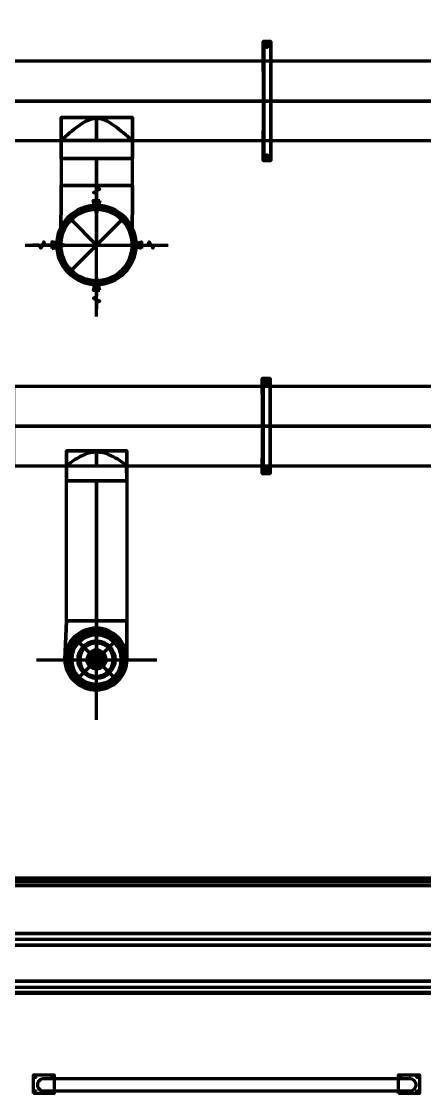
# Model space of a CAD drawing. Extents: x 0 to 1153, y 0 to 816.
# Drawn here: x 544.09 to 560.53, y 437.61 to 481.31 of the extents above; entities that cross this region are included whole.
import ezdxf

# ---------------------------------------------------------------- set-up
doc = ezdxf.new("R2010")
doc.units = 0
doc.header["$MEASUREMENT"] = 0
for name, color, linetype in [('Arch', 7, 'Continuous'), ('Hatch', 7, 'Continuous'), ('HVAC', 7, 'Continuous')]:
    doc.layers.add(name, color=color, linetype=linetype)

msp = doc.modelspace()

# ---------------------------------------------------------------- linework, layer by layer
at = {"layer": 'Arch', "color": 11, "linetype": 'Continuous', "lineweight": 211}
for points in [[(547.158, 474.017), (547.158, 474.282), (547.031, 474.345), (547.285, 474.472), (547.158, 474.536), (547.158, 474.8)], [(545.327, 472.197), (545.073, 472.197), (545.01, 472.324), (544.883, 472.07), (544.809, 472.197), (544.555, 472.197)], [(548.989, 472.197), (549.243, 472.197), (549.307, 472.324), (549.444, 472.07), (549.508, 472.197), (549.762, 472.197)], [(547.158, 470.366), (547.158, 470.112), (547.031, 470.038), (547.285, 469.911), (547.158, 469.847), (547.158, 469.593)]]:
    msp.add_lwpolyline(points, dxfattribs=at)
for points in [[(547.296, 474.017), (547.158, 473.509), (547.021, 474.017)], [(545.327, 472.059), (545.846, 472.197), (545.327, 472.334)], [(548.989, 472.059), (548.471, 472.197), (548.989, 472.334)], [(547.296, 470.366), (547.158, 470.884), (547.021, 470.366)], [(544.587, 437.61), (544.587, 438.372), (545.433, 438.372), (545.433, 437.61)], [(559.467, 437.61), (559.467, 438.372), (560.313, 438.372), (560.313, 437.61)], [(545.023, 437.706), (544.968, 437.71), (544.915, 437.726), (544.867, 437.752), (544.825, 437.788), (544.792, 437.833), (544.769, 437.884), (544.757, 437.937), (544.757, 437.992), (544.769, 438.046), (544.792, 438.097), (544.825, 438.142), (544.867, 438.178), (544.915, 438.204), (544.968, 438.22), (545.021, 438.224), (559.953, 438.22), (560.006, 438.204), (560.054, 438.178), (560.096, 438.142), (560.129, 438.097), (560.152, 438.046), (560.164, 437.992), (560.164, 437.937), (560.152, 437.884), (560.129, 437.833), (560.096, 437.788), (560.054, 437.752), (560.006, 437.726), (559.953, 437.71), (559.922, 437.705)], [(559.898, 438.224), (559.953, 438.22)]]:
    msp.add_lwpolyline(points, close=True, dxfattribs=at)
for centre, radius in [((544.655, 438.303), 0.0371), ((545.343, 438.303), 0.0371), ((559.546, 438.303), 0.0371), ((560.234, 438.303), 0.037), ((544.655, 437.69), 0.0371), ((545.343, 437.69), 0.0371), ((559.546, 437.69), 0.0371), ((560.234, 437.69), 0.037)]:
    msp.add_circle(centre, radius, dxfattribs=at)
at = {"layer": 'Hatch', "color": 5, "linetype": 'Continuous', "lineweight": 211}
for p, q in [((579.289, 446.236), (520.319, 446.236)), ((670.93, 443.897), (504.635, 443.897)), ((504.635, 441.949), (588.539, 441.949))]:
    msp.add_line(p, q, dxfattribs=at)
for points in [[(504.148, 541.327), (504.148, 441.706), (504.635, 441.706), (504.158, 441.706), (504.635, 441.706), (588.539, 441.706), (588.539, 442.193), (588.539, 441.727), (588.539, 442.193), (588.539, 441.706), (504.635, 441.706), (504.148, 441.706), (504.148, 541.327)], [(520.319, 446.394), (579.289, 446.394)], [(579.289, 446.384), (520.319, 446.384), (579.289, 446.394), (520.319, 446.394)], [(579.289, 446.077), (520.319, 446.077), (579.289, 446.087), (520.319, 446.087), (579.289, 446.077)], [(504.635, 441.727), (588.539, 441.727), (504.635, 441.727)]]:
    msp.add_lwpolyline(points, dxfattribs=at)
for points in [[(670.93, 444.14), (671.622, 444.141), (671.678, 444.146), (671.733, 444.158), (671.787, 444.177), (671.837, 444.201), (671.9, 444.243), (671.958, 444.266), (671.913, 444.227), (671.865, 444.193), (671.813, 444.165), (671.758, 444.144), (671.701, 444.129), (671.642, 444.121), (671.622, 444.119), (671.608, 444.14), (670.93, 444.119), (671.608, 444.119), (670.93, 444.14), (670.93, 443.653), (670.93, 444.14), (504.635, 444.14), (670.93, 444.14), (504.635, 444.14)], [(504.635, 443.664), (670.93, 443.664), (504.635, 443.653), (504.635, 444.14), (504.635, 443.664), (504.635, 444.14), (504.635, 443.653), (670.93, 443.653), (670.93, 444.14), (670.93, 443.664), (670.93, 444.14), (670.93, 443.653)], [(504.635, 442.193), (588.539, 442.193), (504.635, 442.193), (588.539, 442.193), (504.635, 442.193), (504.635, 441.727), (504.635, 442.193), (504.635, 441.706)]]:
    msp.add_lwpolyline(points, close=True, dxfattribs=at)
at = {"layer": 'HVAC', "color": 6, "linetype": 'Continuous', "lineweight": 211}
for p, q in [((545.899, 476.631), (545.857, 476.599)), ((547.158, 469.286), (547.158, 475.107)), ((548.185, 473.223), (546.132, 471.17)), ((544.248, 472.197), (550.069, 472.197)), ((547.158, 452.84), (547.158, 457.75)), ((546.29, 456.163), (548.026, 454.427)), ((548.026, 456.163), (546.29, 454.427)), ((544.703, 455.295), (549.614, 455.295))]:
    msp.add_line(p, q, dxfattribs=at)
for points in [[(553.974, 480.494), (553.974, 475.647), (553.942, 480.494), (554.26, 480.494), (553.942, 480.494), (553.942, 475.647), (554.26, 475.647), (553.942, 475.647)], [(545.708, 475.731), (547.158, 475.731), (548.619, 475.731), (545.708, 475.731), (547.158, 475.731), (548.619, 475.731), (545.708, 475.731), (547.158, 475.731), (548.619, 475.731), (545.708, 475.731), (548.619, 475.731)], [(545.708, 474.62), (548.619, 474.62), (545.708, 474.62), (548.619, 474.62), (545.708, 474.62), (548.619, 474.62), (545.708, 474.62), (548.619, 474.62)], [(553.953, 466.757), (553.953, 462.883), (553.911, 466.757), (554.228, 466.757), (553.911, 466.757), (553.911, 462.883), (554.228, 462.883), (553.911, 462.883)], [(547.158, 462.587), (548.386, 462.587), (545.931, 462.587), (547.158, 462.587), (548.386, 462.587), (545.931, 462.587), (547.158, 462.587), (548.386, 462.587), (545.931, 462.587), (547.158, 462.587), (548.386, 462.587), (548.375, 463.211), (548.291, 463.275), (548.238, 463.317), (548.174, 463.359), (548.1, 463.412), (548.026, 463.465), (547.931, 463.518), (547.846, 463.571), (547.74, 463.613), (547.635, 463.666), (547.529, 463.709), (547.412, 463.741), (547.285, 463.762), (547.222, 463.762), (547.158, 463.815), (548.386, 463.815), (547.158, 463.815), (548.386, 463.815), (548.386, 463.201), (548.386, 462.587), (545.931, 462.587), (547.158, 462.587), (547.158, 456.882)], [(546.947, 455.3), (546.957, 455.366), (546.986, 455.422), (547.044, 455.476), (547.103, 455.501), (547.17, 455.506), (547.233, 455.49), (547.287, 455.457), (547.336, 455.395), (547.357, 455.334), (547.359, 455.317), (547.336, 455.395), (547.287, 455.457), (547.233, 455.49), (547.17, 455.506), (547.103, 455.501), (547.044, 455.476), (546.986, 455.422), (546.957, 455.366), (546.936, 455.3), (546.942, 455.352), (546.96, 455.4), (546.988, 455.441), (547.039, 455.485), (547.084, 455.506), (547.135, 455.517), (547.188, 455.514), (547.237, 455.5), (547.281, 455.475), (547.328, 455.428), (547.353, 455.385), (547.367, 455.335), (547.369, 455.318), (547.349, 455.235), (547.32, 455.178), (547.262, 455.125), (547.203, 455.1), (547.136, 455.095), (547.073, 455.11), (547.019, 455.144), (546.97, 455.205), (546.949, 455.267), (546.947, 455.283), (546.97, 455.205), (547.019, 455.144), (547.073, 455.11), (547.136, 455.095), (547.203, 455.1), (547.262, 455.125), (547.32, 455.178), (547.349, 455.235), (547.37, 455.3), (547.364, 455.248), (547.346, 455.201), (547.318, 455.159), (547.267, 455.116), (547.222, 455.094), (547.171, 455.084), (547.118, 455.086), (547.069, 455.1), (547.025, 455.125), (546.978, 455.172), (546.953, 455.216), (546.936, 455.3)], [(547.042, 455.3), (547.054, 455.351), (547.087, 455.39), (547.135, 455.41), (547.188, 455.406), (547.232, 455.379), (547.258, 455.335), (547.263, 455.282), (547.243, 455.235), (547.196, 455.198), (547.144, 455.19), (547.087, 455.211), (547.054, 455.249), (547.042, 455.291), (547.048, 455.265), (547.087, 455.211), (547.144, 455.19), (547.196, 455.198), (547.252, 455.249), (547.264, 455.3), (547.252, 455.249), (547.219, 455.211), (547.171, 455.191), (547.118, 455.195), (547.074, 455.222), (547.048, 455.265), (547.043, 455.318), (547.063, 455.366), (547.11, 455.403), (547.162, 455.411), (547.219, 455.39), (547.252, 455.351), (547.264, 455.309), (547.258, 455.335), (547.219, 455.39), (547.162, 455.411), (547.11, 455.403), (547.054, 455.351), (547.042, 455.3), (547.054, 455.351), (547.087, 455.39), (547.135, 455.41), (547.188, 455.406), (547.232, 455.379), (547.258, 455.335), (547.263, 455.282), (547.243, 455.235), (547.204, 455.202), (547.153, 455.189), (547.102, 455.202), (547.063, 455.235), (547.043, 455.282), (547.048, 455.335), (547.074, 455.379), (547.118, 455.406), (547.171, 455.41), (547.219, 455.39), (547.252, 455.351), (547.264, 455.3), (547.252, 455.249), (547.219, 455.211), (547.171, 455.191), (547.118, 455.195), (547.074, 455.222), (547.042, 455.3)]]:
    msp.add_lwpolyline(points, close=True, dxfattribs=at)
for points in [[(554.048, 480.303), (554.11, 480.375), (554.048, 480.303), (554.11, 480.375), (554.048, 480.303), (554.11, 480.375), (554.154, 480.303), (554.11, 480.375), (554.048, 480.303), (554.101, 480.272), (554.154, 480.303), (554.11, 480.375), (554.048, 480.303), (554.101, 480.272), (554.154, 480.303), (554.11, 480.375), (554.048, 480.303), (554.101, 480.272), (554.154, 480.303), (554.11, 480.375), (554.048, 480.303), (554.101, 480.272), (554.154, 480.303), (554.11, 480.375), (554.048, 480.303), (554.101, 480.272), (554.154, 480.303), (554.11, 480.375), (554.048, 480.303), (554.101, 480.272), (554.154, 480.303), (554.11, 480.375), (554.048, 480.303), (554.101, 480.272)], [(554.26, 475.647), (554.26, 480.494), (554.26, 475.647)], [(616.31, 480.176), (568.24, 480.176), (564.367, 479.69), (517.155, 479.69)], [(517.155, 476.462), (517.155, 479.69), (517.155, 476.462), (564.367, 476.462), (568.24, 475.975), (616.31, 475.975)], [(517.155, 478.07), (564.367, 478.07), (517.155, 478.07)], [(547.158, 477.404), (547.158, 476.462), (547.158, 477.404)], [(545.708, 476.462), (545.751, 476.504), (545.74, 476.483)], [(547.158, 474.62), (547.158, 475.731), (547.158, 474.62), (547.158, 472.197), (546.132, 473.223)], [(554.048, 475.774), (554.11, 475.845), (554.048, 475.774), (554.11, 475.845), (554.048, 475.774), (554.11, 475.845), (554.154, 475.774), (554.11, 475.845), (554.048, 475.774), (554.101, 475.742), (554.154, 475.774), (554.11, 475.845), (554.048, 475.774), (554.101, 475.742), (554.154, 475.774), (554.11, 475.845), (554.048, 475.774), (554.101, 475.742), (554.154, 475.774), (554.11, 475.845), (554.048, 475.774), (554.101, 475.742), (554.154, 475.774), (554.11, 475.845), (554.048, 475.774), (554.101, 475.742), (554.154, 475.774), (554.11, 475.845), (554.048, 475.774), (554.101, 475.742), (554.154, 475.774), (554.11, 475.845), (554.048, 475.774), (554.101, 475.742)], [(547.158, 472.197), (547.158, 472.197), (547.158, 472.197)], [(517.387, 463.529), (517.387, 466.111), (517.387, 463.529), (539.888, 463.529), (543.772, 463.201), (575.712, 463.201), (575.712, 466.439), (543.772, 466.439), (539.888, 466.111), (517.387, 466.111)], [(539.888, 464.82), (539.888, 466.111), (539.888, 464.82), (539.888, 463.529), (539.888, 464.82), (543.772, 464.82), (543.772, 463.201), (543.772, 466.439), (543.772, 464.82), (543.772, 466.439), (543.772, 463.201), (543.772, 464.82), (575.712, 464.82), (543.772, 464.82)], [(554.016, 466.566), (554.078, 466.637), (554.016, 466.566), (554.078, 466.637), (554.016, 466.566), (554.078, 466.637), (554.122, 466.566), (554.078, 466.637), (554.016, 466.566), (554.069, 466.534), (554.122, 466.566), (554.078, 466.637), (554.016, 466.566), (554.069, 466.534), (554.122, 466.566), (554.078, 466.637), (554.016, 466.566), (554.069, 466.534), (554.122, 466.566), (554.078, 466.637), (554.016, 466.566), (554.069, 466.534), (554.122, 466.566), (554.078, 466.637), (554.016, 466.566), (554.069, 466.534), (554.122, 466.566), (554.078, 466.637), (554.016, 466.566), (554.069, 466.534), (554.122, 466.566), (554.078, 466.637), (554.016, 466.566), (554.069, 466.534)], [(554.228, 462.883), (554.228, 466.757), (554.228, 462.883)], [(548.386, 463.815), (547.158, 463.815), (545.931, 463.815), (547.158, 463.815), (548.386, 463.815), (547.158, 463.815), (545.931, 463.815), (547.158, 463.815), (548.386, 463.815), (547.158, 463.815), (545.931, 463.815), (547.158, 463.815), (547.095, 463.762), (547.031, 463.762), (546.915, 463.741), (546.788, 463.709), (546.682, 463.666), (546.576, 463.613), (546.47, 463.571), (546.386, 463.518), (546.216, 463.412), (546.142, 463.359), (546.037, 463.275), (545.984, 463.243), (545.931, 463.201), (545.984, 463.243), (546.026, 463.275), (546.079, 463.317), (546.142, 463.359), (546.29, 463.465), (546.386, 463.518), (546.47, 463.571), (546.576, 463.624), (546.682, 463.666), (546.788, 463.709), (546.904, 463.741), (547.031, 463.762), (547.095, 463.772), (547.158, 463.815), (547.222, 463.772), (547.285, 463.762), (547.412, 463.741), (547.529, 463.709), (547.635, 463.666), (547.74, 463.624), (547.846, 463.571), (547.942, 463.518), (548.026, 463.465), (548.1, 463.412), (548.174, 463.359), (548.238, 463.317), (548.291, 463.275), (548.386, 463.201), (548.333, 463.243), (548.386, 463.201)], [(547.158, 463.815), (547.158, 463.201), (547.158, 463.815)], [(554.016, 463.01), (554.076, 463.082), (554.092, 463.023), (554.016, 463.01), (554.076, 463.082), (554.094, 463.025), (554.016, 463.01), (554.076, 463.082), (554.122, 463.01), (554.076, 463.082), (554.016, 463.01), (554.069, 462.978), (554.122, 463.01), (554.076, 463.082), (554.016, 463.01), (554.069, 462.978), (554.122, 463.01), (554.076, 463.082), (554.016, 463.01), (554.069, 462.978), (554.122, 463.01), (554.076, 463.082), (554.016, 463.01), (554.069, 462.978), (554.122, 463.01), (554.076, 463.082), (554.016, 463.01), (554.069, 462.978), (554.122, 463.01), (554.076, 463.082), (554.016, 463.01), (554.069, 462.978), (554.122, 463.01), (554.076, 463.082), (554.016, 463.01), (554.069, 462.978)], [(547.158, 456.882), (545.931, 456.882), (548.386, 456.882), (547.158, 456.882), (545.931, 456.882), (548.386, 456.882), (547.158, 456.882), (545.931, 456.882), (548.386, 456.882), (545.931, 456.882), (548.386, 456.882), (547.158, 456.882), (547.158, 455.295)], [(547.153, 455.676), (547.214, 455.671), (547.272, 455.657), (547.326, 455.634), (547.398, 455.586), (547.456, 455.522), (547.499, 455.447), (547.524, 455.361), (547.499, 455.447), (547.456, 455.522), (547.398, 455.586), (547.326, 455.634), (547.272, 455.657), (547.214, 455.671), (547.153, 455.676), (547.214, 455.671), (547.272, 455.657), (547.326, 455.634), (547.375, 455.603), (547.419, 455.566), (547.456, 455.522), (547.487, 455.473), (547.51, 455.419), (547.524, 455.361), (547.527, 455.331)]]:
    msp.add_lwpolyline(points, dxfattribs=at)
for points in [[(548.619, 477.404), (547.158, 477.404), (545.708, 477.404), (548.619, 477.404), (547.158, 477.404), (545.708, 477.404), (548.619, 477.404), (547.158, 477.372), (547.232, 477.361), (547.317, 477.351), (547.391, 477.329), (547.465, 477.308), (547.529, 477.277), (547.603, 477.245), (547.73, 477.171), (547.963, 477.001), (548.069, 476.927), (548.164, 476.843), (548.259, 476.769), (548.344, 476.695), (548.418, 476.631), (548.46, 476.599), (548.513, 476.546), (548.566, 476.504), (548.577, 476.483), (548.608, 476.462), (548.619, 476.462), (548.608, 476.462), (548.577, 476.483), (548.566, 476.504), (548.513, 476.546), (548.46, 476.599), (548.418, 476.631), (548.344, 476.695), (548.259, 476.769), (548.164, 476.843), (548.069, 476.927), (547.963, 477.001), (547.73, 477.171), (547.603, 477.245), (547.529, 477.277), (547.465, 477.308), (547.391, 477.329), (547.317, 477.351), (547.232, 477.361), (547.158, 477.372), (547.084, 477.361), (547, 477.351), (546.926, 477.329), (546.862, 477.308), (546.788, 477.277), (546.724, 477.245), (546.587, 477.171), (546.47, 477.086), (546.354, 477.001), (546.248, 476.927), (546.153, 476.843), (546.058, 476.769), (545.973, 476.695), (545.899, 476.631), (545.857, 476.599), (545.804, 476.546), (545.751, 476.504), (545.74, 476.483), (545.751, 476.504), (545.804, 476.546), (545.899, 476.631), (545.973, 476.695), (546.058, 476.769), (546.153, 476.843), (546.248, 476.927), (546.354, 477.001), (546.47, 477.086), (546.587, 477.171), (546.724, 477.245), (546.788, 477.277), (546.862, 477.308), (546.926, 477.329), (547, 477.351), (547.084, 477.361), (547.158, 477.404), (545.708, 477.404), (548.619, 477.404), (547.158, 477.404), (545.708, 477.404), (548.619, 477.404), (548.619, 476.462), (548.619, 475.731), (548.619, 476.462), (545.708, 476.462), (545.708, 477.404), (545.708, 476.462), (545.708, 475.731), (545.708, 476.462), (545.708, 477.404), (545.708, 476.462), (545.708, 475.731), (545.708, 474.62), (545.698, 472.202, -0.414215), (547.153, 473.657, -0.414215), (548.608, 472.202, 0.414215), (547.153, 473.657, 0.414215), (545.698, 472.202, 0.414226), (547.153, 470.747, 0.414226), (548.629, 472.202, -0.41422), (547.153, 470.725, -0.414208), (545.677, 472.202, -0.414209), (547.153, 473.678, -0.414221), (548.629, 472.202, -0.41422), (547.153, 470.725, -0.414208), (545.677, 472.202, -0.414209), (547.153, 473.678, -0.414221), (548.619, 472.197), (548.619, 474.62), (548.619, 475.731), (548.619, 476.462), (548.619, 477.404), (548.619, 476.462)], [(547.153, 473.816, 0.41421), (545.539, 472.202, 0.414218), (547.153, 470.588, 0.414219), (548.767, 472.202, 0.414211), (547.153, 473.816, 0.41421), (545.539, 472.202, 0.414218), (547.153, 470.588, 0.414219), (548.767, 472.202, 0.414211)], [(547.153, 473.731, 0.414211), (545.624, 472.202, 0.41421), (547.153, 470.673, 0.414216), (548.682, 472.202, 0.414217)], [(547.153, 456.311, 0.414206), (546.142, 455.3, -0.414206), (547.153, 456.311, -0.414206), (548.164, 455.3, 0.414206)], [(547.153, 456.057, 0.414222), (546.396, 455.3, -0.414222), (547.153, 456.057, -0.414201), (547.91, 455.3, 0.414201)], [(547.153, 454.607, 0.414194), (547.846, 455.3, 0.414204), (547.153, 455.993, 0.414227), (546.46, 455.3, 0.414216), (547.153, 454.586, 0.414214), (547.867, 455.3, 0.414224), (547.153, 456.014, 0.414224), (546.439, 455.3, -0.414224), (547.153, 456.015, -0.414224), (547.857, 455.3, 0.414209), (547.153, 456.004, 0.414209), (546.47, 455.3, 0.414209), (547.153, 454.618, 0.414211), (547.836, 455.3, -0.414211), (547.153, 454.617, -0.414209), (546.439, 455.3, 0.414214), (547.153, 454.543, 0.414192), (547.91, 455.3, -0.414192), (547.153, 454.544, -0.414213), (546.396, 455.3, 0.414213), (547.153, 454.586, 0.414214), (547.857, 455.3, -0.414209), (547.153, 454.586, -0.414214), (546.449, 455.3, 0.414209)], [(547.153, 455.983, 0.414219), (546.471, 455.3, -0.414219), (547.153, 455.983, -0.414221), (547.835, 455.3, 0.414221)], [(547.153, 454.925, 0.414205), (547.539, 455.3, 0.41421), (547.153, 455.687, 0.41425), (546.779, 455.3, 0.414201), (547.153, 454.925, 0.414205), (547.54, 455.3, -0.414193), (547.153, 454.926, -0.414201), (546.766, 455.3, 0.414231)], [(547.444, 455.3), (547.436, 455.23), (547.412, 455.167), (547.374, 455.111), (547.325, 455.065), (547.266, 455.032), (547.2, 455.013), (547.129, 455.01), (547.061, 455.024), (547, 455.053), (546.947, 455.094), (546.906, 455.147), (546.877, 455.208), (546.863, 455.276), (546.87, 455.37), (546.894, 455.434), (546.932, 455.49), (547, 455.548), (547.061, 455.576), (547.129, 455.59), (547.129, 455.59), (547.061, 455.576), (547, 455.548), (546.932, 455.49), (546.894, 455.434), (546.87, 455.37), (546.862, 455.3), (546.87, 455.37), (546.894, 455.434), (546.932, 455.49), (547, 455.548), (547.061, 455.576), (547.129, 455.59), (547.129, 455.59), (547.061, 455.576), (547, 455.548), (546.932, 455.49), (546.894, 455.434), (546.87, 455.37), (546.862, 455.3), (546.866, 455.347), (546.863, 455.276), (546.877, 455.208), (546.906, 455.147), (546.964, 455.079), (547.019, 455.042), (547.083, 455.018), (547.153, 454.988), (547.102, 454.992), (547.032, 455.013), (546.969, 455.048), (546.916, 455.097), (546.876, 455.157), (546.85, 455.225), (546.842, 455.275), (546.866, 455.347), (546.885, 455.414), (546.918, 455.472), (546.964, 455.521), (547.019, 455.559), (547.083, 455.583), (547.129, 455.59), (547.153, 455.612), (547.204, 455.608), (547.275, 455.588), (547.337, 455.552), (547.39, 455.503), (547.43, 455.444), (547.456, 455.375), (547.465, 455.3), (547.456, 455.375), (547.43, 455.444), (547.39, 455.503), (547.337, 455.552), (547.275, 455.588), (547.204, 455.608), (547.153, 455.612), (547.204, 455.608), (547.275, 455.588), (547.337, 455.552), (547.39, 455.503), (547.43, 455.444), (547.456, 455.375), (547.465, 455.3), (547.456, 455.375), (547.43, 455.444), (547.39, 455.503), (547.337, 455.552), (547.275, 455.588), (547.204, 455.608), (547.153, 455.602), (547.226, 455.593), (547.292, 455.568), (547.349, 455.529), (547.396, 455.478), (547.431, 455.418), (547.451, 455.349), (547.443, 455.276), (547.429, 455.208), (547.4, 455.147), (547.359, 455.094), (547.306, 455.053), (547.245, 455.024), (547.177, 455.01), (547.106, 455.013), (547.04, 455.032), (546.981, 455.065), (546.918, 455.128), (546.885, 455.187), (546.866, 455.253), (546.863, 455.276), (546.885, 455.187), (546.918, 455.128), (546.981, 455.065), (547.04, 455.032), (547.106, 455.013), (547.177, 455.01), (547.245, 455.024), (547.306, 455.053), (547.374, 455.111), (547.412, 455.167), (547.436, 455.23), (547.444, 455.3), (547.436, 455.23), (547.412, 455.167), (547.374, 455.111), (547.306, 455.053), (547.245, 455.024), (547.177, 455.01), (547.083, 455.018), (547.019, 455.042), (546.964, 455.079), (546.906, 455.147), (546.877, 455.208), (546.863, 455.276), (546.863, 455.276), (546.877, 455.208), (546.906, 455.147), (546.964, 455.079), (547.019, 455.042), (547.083, 455.018), (547.153, 454.988), (547.102, 454.992), (547.032, 455.013), (546.969, 455.048), (546.916, 455.097), (546.876, 455.157), (546.85, 455.225), (546.841, 455.3), (546.85, 455.225), (546.876, 455.157), (546.916, 455.097), (546.969, 455.048), (547.032, 455.013), (547.102, 454.992), (547.153, 454.999), (547.081, 455.007), (547.014, 455.032), (546.957, 455.071), (546.91, 455.122), (546.875, 455.183), (546.855, 455.251), (546.851, 455.3), (546.86, 455.228), (546.885, 455.162), (546.924, 455.104), (546.975, 455.057), (547.036, 455.022), (547.104, 455.003), (547.177, 455.01), (547.245, 455.024), (547.306, 455.053), (547.374, 455.111), (547.412, 455.167), (547.436, 455.23), (547.444, 455.3, 0.414233), (547.153, 455.591, -0.414233), (547.444, 455.3, 0.414233), (547.153, 455.612, 0.414229), (546.842, 455.3, -0.414229), (547.153, 455.602, 0.414165), (546.855, 455.251), (546.875, 455.183), (546.91, 455.122), (546.957, 455.071), (547.014, 455.032), (547.081, 455.007), (547.153, 454.989, 0.414228), (547.464, 455.3, -0.414228), (547.153, 455, 0.414194)], [(547.153, 454.29, 0.414206), (548.164, 455.3, -0.414206), (547.153, 454.29, -0.414206), (546.142, 455.3, 0.414206)]]:
    msp.add_lwpolyline(points, format="xyb", close=True, dxfattribs=at)
for points in [[(545.698, 472.202, 0.414226), (547.153, 470.747, 0.414226), (548.608, 472.202, 0.414215), (547.153, 473.657, 0.414215), (545.698, 472.202, 0.414226), (547.153, 470.747, 0.414226), (548.608, 472.202), (548.619, 474.62), (548.608, 472.202, 0.414215), (547.153, 473.657, 0.414215), (545.698, 472.202), (545.708, 474.62), (545.698, 472.202, 0.414226), (547.153, 470.747, 0.414226), (548.608, 472.202)], [(545.867, 455.3, -0.414201), (547.153, 456.586, -0.414201), (548.386, 455.3, 0.414223), (547.153, 456.586, 0.41421), (545.867, 455.3, 0.414218), (547.153, 454.067, 0.414208), (548.386, 455.3, 0.414214), (547.153, 456.586, 0.414219), (545.867, 455.3, 0.414214), (547.153, 454.067, 0.414207), (548.386, 455.3, -0.414218), (547.153, 454.067, -0.414207), (545.867, 455.3, 0.414204), (547.153, 454.067, 0.414205), (548.386, 455.3, 0.414205), (547.153, 456.586, 0.414218), (545.867, 455.3), (545.931, 456.882), (545.931, 462.587), (545.931, 463.201), (545.931, 463.815), (545.931, 463.201), (545.931, 462.587), (545.931, 463.201), (545.931, 463.815), (547.158, 463.815), (545.931, 463.815), (545.931, 463.201), (548.386, 463.201), (548.386, 463.815), (548.386, 463.201), (548.386, 462.587), (548.386, 456.882), (548.386, 455.3, 0.414205), (547.153, 456.586, 0.414218), (545.867, 455.3, 0.414218), (547.153, 454.067, 0.414205), (548.386, 455.3), (548.386, 456.882), (548.386, 455.3, 0.414205), (547.153, 456.586, 0.414218), (545.867, 455.3), (545.931, 456.882), (545.867, 455.3, 0.414218), (547.153, 454.067, 0.414205), (548.386, 455.3, 0.414205), (547.153, 456.586, 0.414218), (545.867, 455.3, 0.414218), (547.153, 454.067, 0.414205), (548.386, 455.3)], [(547.153, 454.12, 0.41421), (548.333, 455.3, 0.414216), (547.153, 456.48, 0.414216), (545.973, 455.3, -0.414217), (547.153, 456.48, -0.414211), (548.259, 455.3, 0.414221), (547.153, 456.406, 0.414221), (545.973, 455.3, -0.414206), (547.153, 456.48, -0.414221), (548.259, 455.3, 0.414221), (547.153, 456.406, 0.414221), (546.047, 455.3, -0.414221), (547.153, 456.406, -0.414221), (548.259, 455.3, -0.414221), (547.153, 454.194, -0.414221), (546.047, 455.3, -0.414221), (547.153, 456.406, -0.414221), (548.259, 455.3, 0.414221), (547.153, 456.406, 0.414221), (545.973, 455.3, -0.414233), (547.153, 456.48, -0.414207), (548.259, 455.3, -0.414221), (547.153, 454.194, -0.414221), (545.973, 455.3, 0.4142), (547.153, 454.12, 0.414215), (548.333, 455.3, -0.414204), (547.153, 454.12, 0.414196), (548.333, 455.3, -0.41421), (547.153, 454.12, -0.414223), (545.973, 455.3, 0.414223), (547.153, 454.12, -0.41421), (545.973, 455.3, 0.414211), (547.153, 454.194, 0.414221), (548.333, 455.3, -0.414215), (547.153, 454.194, -0.414221), (545.973, 455.3, 0.4142), (547.153, 454.194, 0.414221), (548.259, 455.3, -0.414221), (547.153, 454.194, -0.414221), (546.047, 455.3, 0.414221), (547.153, 454.194, 0.414221), (548.333, 455.3, -0.414193), (547.153, 454.194, -0.414221), (545.973, 455.3, 0.41422), (547.153, 454.12, -0.414221), (546.047, 455.3, -0.414206), (547.153, 456.48, -0.414202), (548.333, 455.3, 0.414216), (547.153, 456.48, 0.414229), (545.973, 455.3, -0.414229), (547.153, 456.48)], [(547.153, 454.194, 0.414221), (548.28, 455.3, 0.414221), (547.153, 456.427, 0.414221), (546.047, 455.3, -0.414221), (547.153, 456.427, -0.414221), (548.259, 455.3, 0.414221), (547.153, 456.427)], [(546.779, 455.3, -0.414219), (547.153, 455.674, 0.414219), (546.779, 455.3)]]:
    msp.add_lwpolyline(points, format="xyb", dxfattribs=at)
for centre, radius in [((547.153, 472.202), 1.614), ((547.153, 472.202), 1.455), ((547.16, 455.293), 1.162)]:
    msp.add_circle(centre, radius, dxfattribs=at)
for p in [(554.048, 480.367), (554.048, 480.367), (554.048, 480.367), (554.101, 480.399), (554.101, 480.399), (554.101, 480.399), (554.154, 480.367), (554.154, 480.367), (554.154, 480.367), (554.101, 480.272), (554.101, 480.272), (554.101, 480.272), (554.154, 480.303), (554.154, 480.303), (554.154, 480.303), (554.048, 475.837), (554.048, 475.837), (554.048, 475.837), (554.101, 475.869), (554.101, 475.869), (554.101, 475.869), (554.101, 475.742), (554.101, 475.742), (554.101, 475.742), (554.154, 475.837), (554.154, 475.837), (554.154, 475.837), (554.154, 475.774), (554.154, 475.774), (554.154, 475.774), (547.158, 472.197), (554.016, 466.63), (554.016, 466.63), (554.016, 466.63), (554.069, 466.661), (554.069, 466.661), (554.069, 466.661), (554.069, 466.534), (554.069, 466.534), (554.069, 466.534), (554.122, 466.63), (554.122, 466.63), (554.122, 466.63), (554.122, 466.566), (554.122, 466.566), (554.122, 466.566), (554.016, 463.074), (554.016, 463.074), (554.016, 463.074), (554.069, 463.105), (554.069, 463.105), (554.069, 463.105), (554.069, 462.978), (554.069, 462.978), (554.069, 462.978), (554.122, 463.074), (554.122, 463.074), (554.122, 463.074), (554.122, 463.01), (554.122, 463.01), (554.122, 463.01), (547.158, 455.295), (547.158, 455.295), (547.158, 455.295), (547.158, 455.295), (547.158, 455.295), (547.158, 455.295)]:
    msp.add_point(p, dxfattribs=at)

doc.saveas('drawing.dxf')
